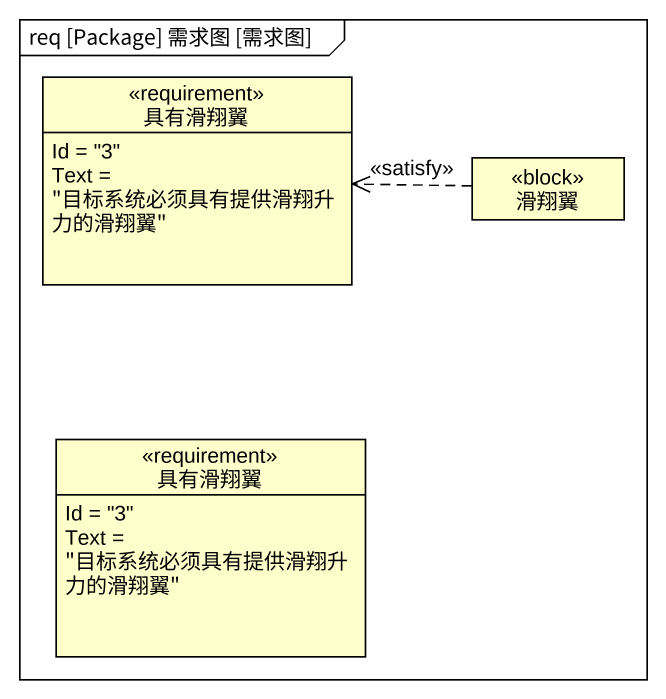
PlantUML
@startuml
mainframe req [Package] 需求图 [需求图]
hide circle
hide empty members
class 具有滑翔翼 <<requirement>> {
  Id = "3"
  Text = "目标系统必须具有提供滑翔升力的滑翔翼"
}
class 滑翔翼 <<block>>
class "具有滑翔翼" as 具有滑翔翼_2 <<requirement>> {
  Id = "3"
  Text = "目标系统必须具有提供滑翔升力的滑翔翼"
}
滑翔翼 .left.> 具有滑翔翼 : <<satisfy>>
@enduml
